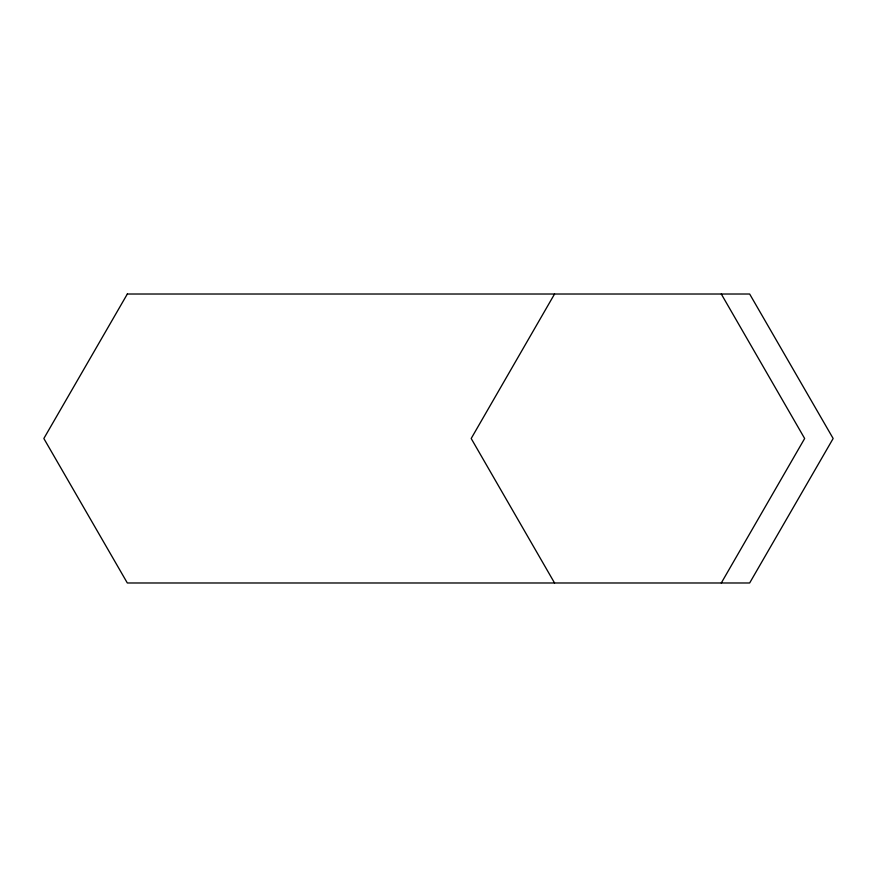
<?xml version="1.0" encoding="UTF-8"?>
<svg xmlns="http://www.w3.org/2000/svg" width="877" height="877" viewBox="0 0 877 877"><rect width="100%" height="100%" fill="white"/><g stroke="black" fill="none" stroke-linecap="round" stroke-linejoin="round"><path stroke-width="1.32" d="M554.56 294.014L471.19 438.5L554.56 582.986M721.289 582.986L804.658 438.5L721.289 294.014M127.329 294.014L43.85 438.5L127.329 582.986L749.66 582.986L833.15 438.5L749.66 294.014L127.329 294.014"/></g></svg>
